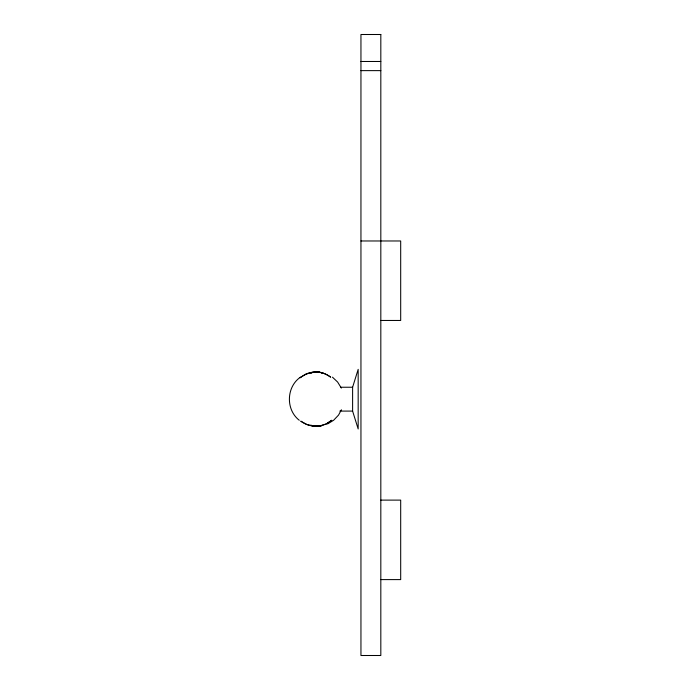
<?xml version="1.0" encoding="UTF-8"?>
<svg xmlns="http://www.w3.org/2000/svg" width="690" height="690" viewBox="0 0 690 690"><rect width="100%" height="100%" fill="white"/><g stroke="black" fill="none" stroke-linecap="round" stroke-linejoin="round"><path stroke-width="1.03" d="M352.607 387.237L358.17 369.357L358.17 428.964L352.607 411.085L352.607 387.237L340.903 387.237M341.421 409.774L338.514 415.121L333.615 420.262L327.543 423.971M300.417 377.171C286.247 386.995 285.634 409.696 299.262 420.262M312.984 372.333L310.716 373.083L312.846 372.333L317.435 372.195M319.712 425.989L326.103 423.971L331.787 420.262L326.353 423.971L320.255 425.989L316.434 426.101L313.657 426.179L306.877 424.531L300.745 421.15C306.438 425.368 313.588 427.024 320.574 425.989L322.17 425.488L316.434 426.101L318.763 426.041M317.435 426.075L314.054 426.179L310.716 425.23L314.278 426.179M360.948 61.479L380.82 61.479M360.948 70.63L380.82 70.63M360.948 240.974L400.692 240.974L400.692 320.462L380.82 320.462M339.842 411.085L352.607 411.085M380.82 500.112L400.692 500.112L400.692 579.6L380.82 579.6M332.459 377.171L337.626 382.053L341.352 388.099M305.308 374.351L300.038 377.792C306.412 373.005 315.183 370.539 322.929 373.092L319.28 372.143L316.434 372.221C321.635 371.686 326.637 374.394 330.708 377.171A27.014 25.47 -90 0 0 305.308 374.351M380.82 34.5L360.948 34.5L360.948 655.5L380.82 655.5L380.82 34.5"/></g></svg>
